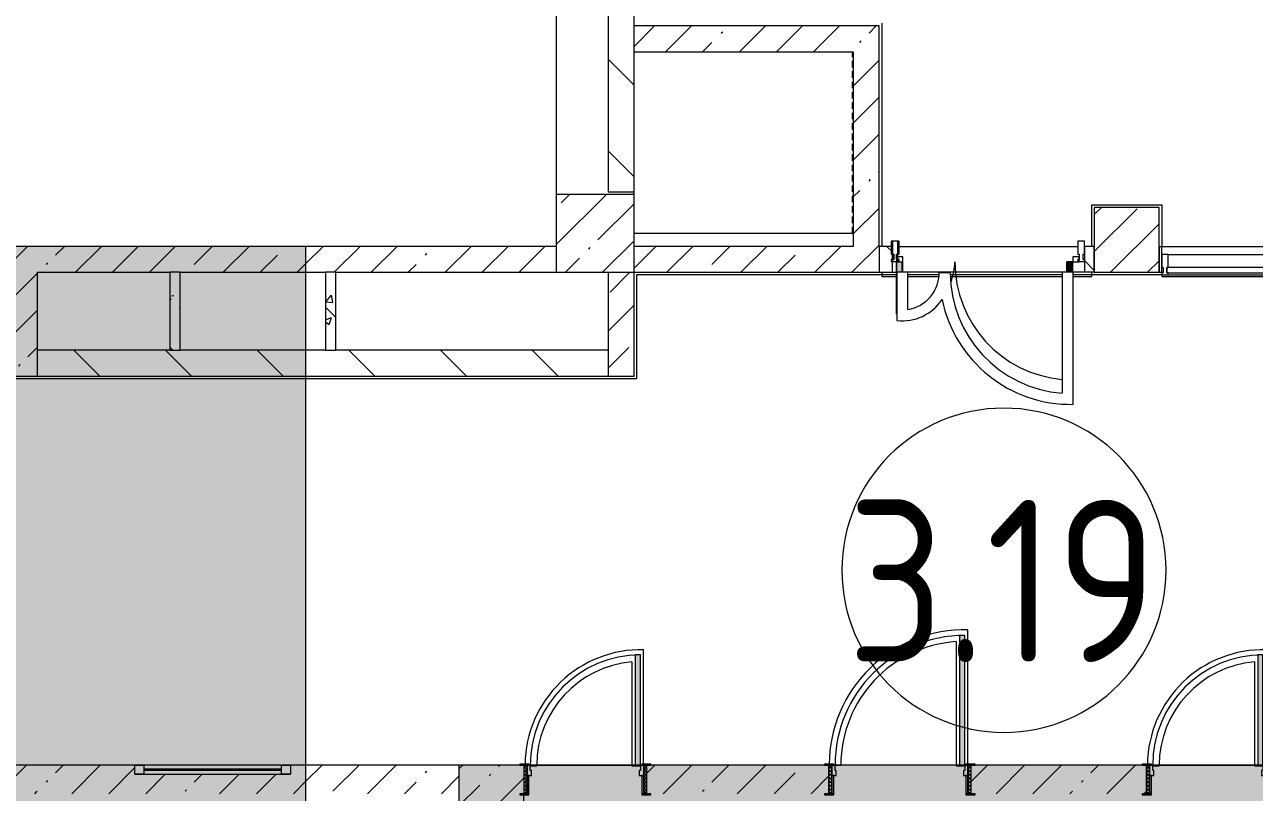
# Model space of a CAD drawing. Header units: millimetres. Extents: x 63482 to 319368, y -8553 to 29000.
# Drawn here: x 196849 to 206333, y 7690 to 13610 of the extents above; entities that cross this region are included whole.
import ezdxf

# ---------------------------------------------------------------- set-up
doc = ezdxf.new("R2010")
doc.units = ezdxf.units.MM
doc.linetypes.add('200_ШТРИХ__ш1_п0_6_', pattern=[80, 50, -30])
for name, color, linetype, lineweight in [('A-AREA-IDEN', 7, 'Continuous', 9), ('A-DETL', 7, 'Continuous', 5), ('A-DETL-MBND', 7, '200_ШТРИХ__ш1_п0_6_', 9), ('A-GLAZ-CURT', 7, 'Continuous', 5), ('A-GLAZ-CWMG-2', 7, 'Continuous', 5), ('A-WALL', 7, 'Continuous', 9), ('I-WALL-2', 7, 'Continuous', 5), ('S-COLS', 7, 'Continuous', 5)]:
    doc.layers.add(name, color=color, linetype=linetype, lineweight=lineweight)
doc.layers.add('A-DETL-GENF-3', color=7, linetype='Continuous', lineweight=9, true_color=0x4994b4, transparency=0.4)
for name, color, linetype, lineweight, true_color in [('A-DETL-GENF-4', 7, 'Continuous', 5, 0xaaaaaa), ('A-DETL-GENF-6', 7, 'Continuous', 5, 0xe2e2e2), ('A-DOOR-3', 7, 'Continuous', 5, 0xaaaaaa), ('A-DOOR-4', 7, 'Continuous', 5, 0xe2e2e2), ('A-DOOR-5', 7, 'Continuous', 5, 0x6f9cb0), ('A-DOOR-FRAM-2', 7, 'Continuous', 5, 0xe2e2e2), ('A-DOOR-FRAM-3', 7, 'Continuous', 5, 0xaaaaaa), ('A-DOOR-FRAM-4', 7, 'Continuous', 5, 0x6f9cb0), ('A-FLOR-2', 7, 'Continuous', 5, 0xaaaaaa), ('A-FLOR-3', 7, 'Continuous', 5, 0x6f9cb0), ('A-GLAZ-3', 7, 'Continuous', 5, 0x2b586c), ('A-WALL-6', 7, 'Continuous', 9, 0x2b586c), ('I-WALL-3', 7, 'Continuous', 5, 0x2b586c), ('I-WALL-4', 7, 'Continuous', 5, 0x787878), ('S-COLS-1', 7, 'Continuous', 5, 0x2b586c)]:
    doc.layers.add(name, color=color, linetype=linetype, lineweight=lineweight, true_color=true_color)
doc.styles.add('GOST Common_3', font='GOST_Common.ttf', dxfattribs={"width": 0.9, "height": 1250})
pattern_1 = [(135, (134788.6, 0), (-353.5534, -353.5534), [])]
pattern_2 = [(45, (134788.6, 0), (-285.1231, 285.1231), []), (45, (135073.7, 0), (-285.1231, 285.1231), [504.031, -100.806, 16.764, -84.042])]
pattern_3 = [(135, (134788.6, 0), (-377.1708, -377.1708), [533.4, -88.9, 17.78, -88.9]), (135, (134788.6, 376.94), (-377.1708, -377.1708), []), (50, (134788.6, 0), (637.6445, -55.7866), [66.675, -733.425]), (355, (134788.6, 0), (-123.3494, 668.699), [53.34, -586.74]), (100.451, (134841.7, -4.65), (514.299, 612.908), [56.665, -623.315]), (46.184, (134788.6, 177.8), (948.776, -147.15), [100.012, -1100.137]), (96.636, (134867.7, 165.5), (830.909, 865.997), [84.998, -934.973]), (351.184, (134788.6, 177.8), (830.918, 865.988), [80.01, -880.11]), (21, (134877.5, 133.35), (530.6506, -357.9283), [66.675, -733.425]), (326, (134877.5, 133.35), (216.308, 644.6585), [53.34, -586.74]), (71.451, (134921.7, 103.5), (746.9596, 286.7243), [56.665, -623.315]), (37.5, (134788.6, 0), (10.8105, 295.9426), [16.764, -562.864, 16.764, -578.866, -588.962]), (37.5, (134788.6, 0), (10.8105, 295.9426), [-1175.258, 16.764, -572.198]), (7.5, (134788.6, 0), (233.8692, 350.6318), [16.764, -322.834, 16.764, -549.529, -224.472]), (7.5, (134788.6, 0), (233.8692, 350.6318), [-905.891, 16.764, -207.708]), (327.5, (134590.34, 0), (474.5678, -20.0513), [16.764, -205.486, 16.764, -676.656, -920.115]), (327.5, (134590.34, 0), (474.5678, -20.0513), [-915.67, 16.764, -903.351]), (317.5, (134501.44, 0), (518.4522, 88.9934), [16.764, -272.161, 16.764, -443.738, -653.415]), (317.5, (134501.44, 0), (518.4522, 88.9934), [-749.427, 16.764, -636.651])]

# ---------------------------------------------------------------- blocks, each defined once
blk = doc.blocks.new('BSC_Колонна _Прямоугольная - 500х500-V52-Общий план 3 этажа с размещением фрагментов 3_1-3_8')
at = {"layer": 'S-COLS'}
h = blk.add_hatch(dxfattribs=at)
h.set_pattern_fill('FP_42', color=256, style=0, pattern_type=2)
h.set_pattern_definition([(45, (-65660, -7650), (-285.1231, 285.1231), []), (45, (-65374.88, -7650), (-285.1231, 285.1231), [504.031, -100.806, 16.764, -84.042])])
h.paths.add_polyline_path([(-112.6, -250), (250, -250), (250, 22), (220, 22), (220, 30), (250, 30), (250, 250), (-250, 250), (-250, -250)])
at = {"layer": 'S-COLS-1'}
for p, q in [((220, 250), (-250, 250)), ((-250, 250), (-250, -250)), ((250, -250), (250, 22)), ((-250, -250), (250, -250))]:
    blk.add_line(p, q, dxfattribs=at)
blk = doc.blocks.new('BSC_Колонна _Прямоугольная - 600х600-23205240-Общий план 3 этажа с размещением фрагментов 3_1-3_8')
at = {"layer": 'S-COLS'}
h = blk.add_hatch(dxfattribs=at)
h.set_pattern_fill('FP_43', color=256, style=0, pattern_type=2)
h.set_pattern_definition([(45, (-66460, -12000), (-285.1231, 285.1231), []), (45, (-66174.88, -12000), (-285.1231, 285.1231), [504.031, -100.806, 16.764, -84.042])])
h.paths.add_polyline_path([(-300, -300), (300, -300), (300, 300), (-300, 300)])
for p, q in [((300, 300), (-300, 300)), ((-300, 300), (-300, -300)), ((300, -300), (300, 300)), ((-300, -300), (300, -300))]:
    blk.add_line(p, q, dxfattribs=at)
blk = doc.blocks.new('110_Дверь_СКБ_1Ст_Внутренняя1 - Д-7_л__950x2100h_Туалет-21784696-Общий план 3 этажа с размещением фрагментов 3_1-3_8')
at = {"layer": 'A-DOOR-3'}
h = blk.add_hatch(dxfattribs=at)
h.set_pattern_fill('FP_5', color=256, style=0, pattern_type=2)
h.set_pattern_definition([(135, (1826.41, 174.685), (-14.14214, -14.14214), []), (225, (1826.41, 174.685), (14.14214, -14.14214), [])])
h.paths.add_polyline_path([(487.5, -110), (487.5, 110), (462.5, 110), (462.5, -110)])
at = {"layer": 'A-DOOR-4'}
h = blk.add_hatch(color=256, dxfattribs=at)
h.paths.add_polyline_path([(462.5, 30), (462.5, 110), (437.5, 110), (437.5, 70), (427.5, 70), (427.5, 30)])
h.paths.add_polyline_path([(-402.5, 30), (-402.5, 70), (-412.5, 70), (-412.5, 110), (-437.5, 110), (-437.5, 30)])
at = {"layer": 'A-DOOR-FRAM-2'}
for points in [[(397.5, 110), (437.5, 110), (437.5, 960), (397.5, 960), (397.5, 223.1)], [(-422.5, 110), (-422.5, 118), (-492.5, 118), (-492.5, 110)], [(517.5, 110), (517.5, 118), (447.5, 118), (447.5, 110)], [(-422.5, -110), (-422.5, 30), (-437.5, 30), (-437.5, -110)], [(462.5, -110), (462.5, 30), (447.5, 30), (447.5, -110)], [(-422.5, -118), (-422.5, -110), (-492.5, -110), (-492.5, -118)], [(517.5, -118), (517.5, -110), (447.5, -110), (447.5, -118)]]:
    blk.add_hatch(color=256, dxfattribs=at).paths.add_polyline_path(points)
at = {"layer": 'A-DOOR-FRAM-3'}
h = blk.add_hatch(dxfattribs=at)
h.set_pattern_fill('FP_6', color=256, style=0, pattern_type=2)
h.set_pattern_definition([(45, (-296.384, 174.685), (-14.1421, 14.1421), []), (135, (-296.384, 174.685), (-14.1421, -14.1421), [])])
h.paths.add_polyline_path([(-437.5, -110), (-437.5, 110), (-462.5, 110), (-462.5, -110)])
at = {"layer": 'A-DOOR-3'}
for p, q in [((437.5, 960), (397.5, 960)), ((397.5, 960), (397.5, 110)), ((437.5, 110), (437.5, 960))]:
    blk.add_line(p, q, dxfattribs=at)
blk.add_arc((437.5, 110), 850, 90, 180, dxfattribs=at)
at = {"layer": 'A-DOOR-5'}
blk.add_line((397.5, 110), (437.5, 110), dxfattribs=at)
at = {"layer": 'A-DOOR-FRAM-3'}
for p, q in [((-422.5, 118), (-492.5, 118)), ((-492.5, 118), (-492.5, 110)), ((-422.5, 110), (-422.5, 118)), ((517.5, 118), (447.5, 118)), ((447.5, 118), (447.5, 110)), ((517.5, 110), (517.5, 118))]:
    blk.add_line(p, q, dxfattribs=at)
at = {"layer": 'A-DOOR-FRAM-4'}
for p, q in [((-492.5, 110), (-422.5, 110)), ((-437.5, 110), (-462.5, 110)), ((-462.5, 110), (-462.5, -110)), ((-412.5, 110), (-437.5, 110)), ((-437.5, 110), (-437.5, 30)), ((-437.5, -110), (-437.5, 110)), ((-422.5, 110), (-437.5, 110)), ((-437.5, 110), (-437.5, 109)), ((-437.5, 109), (-422.5, 109)), ((-422.5, 109), (-422.5, 110)), ((-412.5, 70), (-412.5, 110)), ((437.5, 110), (437.5, 70)), ((462.5, 110), (437.5, 110)), ((462.5, 110), (447.5, 110)), ((447.5, 110), (447.5, 109)), ((447.5, 110), (517.5, 110)), ((447.5, 109), (462.5, 109)), ((462.5, 30), (462.5, 110)), ((487.5, 110), (462.5, 110)), ((462.5, 110), (462.5, -110)), ((462.5, 109), (462.5, 110)), ((487.5, -110), (487.5, 110)), ((-437.5, 30), (-402.5, 30)), ((-422.5, 30), (-437.5, 30)), ((-437.5, 30), (-437.5, -110)), ((-422.5, -110), (-422.5, 30)), ((-402.5, 70), (-412.5, 70)), ((-402.5, 30), (-402.5, 70)), ((437.5, 70), (427.5, 70)), ((427.5, 70), (427.5, 30)), ((427.5, 30), (462.5, 30)), ((462.5, 30), (447.5, 30)), ((447.5, 30), (447.5, -110)), ((462.5, -110), (462.5, 30)), ((-422.5, -110), (-492.5, -110)), ((-492.5, -110), (-492.5, -118)), ((-492.5, -118), (-422.5, -118)), ((-462.5, -110), (-437.5, -110)), ((-437.5, -110), (-422.5, -110)), ((-422.5, -118), (-422.5, -110)), ((447.5, -110), (462.5, -110)), ((517.5, -110), (447.5, -110)), ((447.5, -110), (447.5, -118)), ((447.5, -118), (517.5, -118)), ((462.5, -110), (487.5, -110)), ((517.5, -118), (517.5, -110))]:
    blk.add_line(p, q, dxfattribs=at)
blk = doc.blocks.new('110_Дверь_СКБ_1Ст_Внутренняя1 - Д-4 1100x2100h_су мгн-V79-Общий план 3 этажа с размещением фрагментов 3_1-3_8')
at = {"layer": 'A-DOOR-3'}
h = blk.add_hatch(dxfattribs=at)
h.set_pattern_fill('FP_7', color=256, style=0, pattern_type=2)
h.set_pattern_definition([(135, (1751.41, 174.685), (-14.14214, -14.14214), []), (225, (1751.41, 174.685), (14.14214, -14.14214), [])])
h.paths.add_polyline_path([(562.5, -110), (562.5, 110), (537.5, 110), (537.5, -110)])
at = {"layer": 'A-DOOR-4'}
h = blk.add_hatch(color=256, dxfattribs=at)
h.paths.add_polyline_path([(537.5, 30), (537.5, 110), (512.5, 110), (512.5, 70), (502.5, 70), (502.5, 30)])
h.paths.add_polyline_path([(-477.5, 30), (-477.5, 70), (-487.5, 70), (-487.5, 110), (-512.5, 110), (-512.5, 30)])
at = {"layer": 'A-DOOR-FRAM-2'}
for points in [[(472.5, 110), (512.5, 110), (512.5, 1110), (472.5, 1110), (472.5, 223.1)], [(-497.5, 110), (-497.5, 118), (-567.5, 118), (-567.5, 110)], [(592.5, 110), (592.5, 118), (522.5, 118), (522.5, 110)], [(-497.5, -110), (-497.5, 30), (-512.5, 30), (-512.5, -110)], [(537.5, -110), (537.5, 30), (522.5, 30), (522.5, -110)], [(-497.5, -118), (-497.5, -110), (-567.5, -110), (-567.5, -118)], [(592.5, -118), (592.5, -110), (522.5, -110), (522.5, -118)]]:
    blk.add_hatch(color=256, dxfattribs=at).paths.add_polyline_path(points)
at = {"layer": 'A-DOOR-FRAM-3'}
h = blk.add_hatch(dxfattribs=at)
h.set_pattern_fill('FP_8', color=256, style=0, pattern_type=2)
h.set_pattern_definition([(45, (-371.384, 174.685), (-14.1421, 14.1421), []), (135, (-371.384, 174.685), (-14.1421, -14.1421), [])])
h.paths.add_polyline_path([(-512.5, -110), (-512.5, 110), (-537.5, 110), (-537.5, -110)])
at = {"layer": 'A-DOOR-3'}
for p, q in [((512.5, 1110), (472.5, 1110)), ((472.5, 1110), (472.5, 110)), ((512.5, 110), (512.5, 1110))]:
    blk.add_line(p, q, dxfattribs=at)
blk.add_arc((512.5, 110), 1000, 90, 180, dxfattribs=at)
at = {"layer": 'A-DOOR-5'}
blk.add_line((472.5, 110), (512.5, 110), dxfattribs=at)
at = {"layer": 'A-DOOR-FRAM-3'}
for p, q in [((-497.5, 118), (-567.5, 118)), ((-567.5, 118), (-567.5, 110)), ((-497.5, 110), (-497.5, 118)), ((592.5, 118), (522.5, 118)), ((522.5, 118), (522.5, 110)), ((592.5, 110), (592.5, 118))]:
    blk.add_line(p, q, dxfattribs=at)
at = {"layer": 'A-DOOR-FRAM-4'}
for p, q in [((-567.5, 110), (-497.5, 110)), ((-512.5, 110), (-537.5, 110)), ((-537.5, 110), (-537.5, -110)), ((-487.5, 110), (-512.5, 110)), ((-512.5, 110), (-512.5, 30)), ((-512.5, -110), (-512.5, 110)), ((-497.5, 110), (-512.5, 110)), ((-512.5, 110), (-512.5, 109)), ((-512.5, 109), (-497.5, 109)), ((-497.5, 109), (-497.5, 110)), ((-487.5, 70), (-487.5, 110)), ((512.5, 110), (512.5, 70)), ((537.5, 110), (512.5, 110)), ((537.5, 110), (522.5, 110)), ((522.5, 110), (522.5, 109)), ((522.5, 110), (592.5, 110)), ((522.5, 109), (537.5, 109)), ((537.5, 30), (537.5, 110)), ((562.5, 110), (537.5, 110)), ((537.5, 110), (537.5, -110)), ((537.5, 109), (537.5, 110)), ((562.5, -110), (562.5, 110)), ((-512.5, 30), (-477.5, 30)), ((-497.5, 30), (-512.5, 30)), ((-512.5, 30), (-512.5, -110)), ((-497.5, -110), (-497.5, 30)), ((-477.5, 70), (-487.5, 70)), ((-477.5, 30), (-477.5, 70)), ((512.5, 70), (502.5, 70)), ((502.5, 70), (502.5, 30)), ((502.5, 30), (537.5, 30)), ((537.5, 30), (522.5, 30)), ((522.5, 30), (522.5, -110)), ((537.5, -110), (537.5, 30)), ((-497.5, -110), (-567.5, -110)), ((-567.5, -110), (-567.5, -118)), ((-567.5, -118), (-497.5, -118)), ((-537.5, -110), (-512.5, -110)), ((-512.5, -110), (-497.5, -110)), ((-497.5, -118), (-497.5, -110)), ((522.5, -110), (537.5, -110)), ((592.5, -110), (522.5, -110)), ((522.5, -110), (522.5, -118)), ((522.5, -118), (592.5, -118)), ((537.5, -110), (562.5, -110)), ((592.5, -118), (592.5, -110))]:
    blk.add_line(p, q, dxfattribs=at)
blk = doc.blocks.new('120_Окно_СКБ_1Ст - 120_Окно_СКБ_1Ст 400х1200 EI30-24228621-Общий план 3 этажа с размещением фрагментов 3_1-3_8')
at = {"layer": 'A-GLAZ-3'}
for p, q in [((-600, 40), (-600, 110)), ((-600, 110), (-530, 110)), ((600, 110), (-600, 110)), ((-530, 110), (-530, 40)), ((530, 40), (530, 110)), ((530, 110), (600, 110)), ((600, 110), (600, 40)), ((-530, 40), (-600, 40)), ((-600, 40), (600, 40)), ((530, 80), (-530, 80)), ((530, 70), (-530, 70)), ((600, 40), (530, 40))]:
    blk.add_line(p, q, dxfattribs=at)
blk = doc.blocks.new('Прямоугольный импост - Импост структурный с накладкой - 160мм Темный-33326475-Общий план 3 этажа с размещением фрагментов 3_1-3_8')
at = {"layer": 'A-GLAZ-CWMG-2'}
for p, q in [((-50, 40), (-50, 140)), ((-50, 140), (0, 140)), ((0, 140), (0, 40)), ((-40, 40), (-50, 40)), ((-50, -17), (-50, 0)), ((-50, 0), (-40, 0)), ((-40, 0), (-40, 40)), ((-10, 40), (-10, 0)), ((0, 40), (-10, 40)), ((-10, 0), (0, 0)), ((0, 0), (0, -17)), ((0, -17), (-50, -17))]:
    blk.add_line(p, q, dxfattribs=at)
blk = doc.blocks.new('Дверь_Витражная_остекление_ - ВВ-6 остекление-32274838-Общий план 3 этажа с размещением фрагментов 3_1-3_8')
at = {"layer": 'A-DETL-GENF-6'}
for points in [[(705, 420), (701, 420), (701, 100), (660, 100), (660, 20), (705, 20), (705, 386.2)], [(-655, 100), (-655, 20), (-610, 20), (-610, 100)]]:
    blk.add_hatch(color=256, dxfattribs=at).paths.add_polyline_path(points)
at = {"layer": 'A-DETL-GENF-4'}
for p, q in [((705, 420), (705, 20)), ((705, 20), (705, 420)), ((-655, 100), (-655, 20)), ((-655, 100), (-655, 20)), ((-610, 100), (-610, 20)), ((-610, 20), (-610, 100)), ((660, 100), (660, 20)), ((660, 100), (660, 20)), ((-610, 20), (-655, 20)), ((-655, 20), (-610, 20))]:
    blk.add_line(p, q, dxfattribs=at)
at = {"layer": 'A-DOOR-3'}
for p, q in [((-655, 100), (-655, 20)), ((655, 100), (655, 20)), ((-655, 20), (-705, 20)), ((-705, 20), (-705, -20)), ((-655, -20), (-655, 20)), ((705, 20), (655, 20)), ((655, 20), (655, -20)), ((705, -20), (705, 20)), ((-705, -20), (-655, -20)), ((655, -20), (705, -20))]:
    blk.add_line(p, q, dxfattribs=at)
for centre, radius, start, end in [((-655, 20), 910, 360, 84.77305), ((655, 20), 400, 157.5, 180)]:
    blk.add_arc(centre, radius, start, end, dxfattribs=at)
blk = doc.blocks.new('Прямоугольный импост - Импост структурный с накладкой - 160мм Темный-33326241-Общий план 3 этажа с размещением фрагментов 3_1-3_8')
at = {"layer": 'A-GLAZ-CWMG-2'}
for p, q in [((-25, 40), (-25, 140)), ((-25, 140), (25, 140)), ((25, 140), (25, 40)), ((-15, 40), (-25, 40)), ((-25, -17), (-25, 0)), ((-25, 0), (-15, 0)), ((-15, 0), (-15, 40)), ((15, 40), (15, 0)), ((25, 40), (15, 40)), ((15, 0), (25, 0)), ((25, 0), (25, -17)), ((25, -17), (-25, -17))]:
    blk.add_line(p, q, dxfattribs=at)
blk = doc.blocks.new('Прямоугольный импост - Импост структурный с накладкой - 160мм Темный-33326242-Общий план 3 этажа с размещением фрагментов 3_1-3_8')
at = {"layer": 'A-GLAZ-CWMG-2'}
for p, q in [((0, 140), (-50, 140)), ((-50, 140), (-50, 40)), ((0, 40), (0, 140)), ((-50, 40), (-40, 40)), ((-40, 0), (-50, 0)), ((-50, 0), (-50, -17)), ((-40, 40), (-40, 0)), ((-10, 0), (-10, 40)), ((-10, 40), (0, 40)), ((0, 0), (-10, 0)), ((0, -17), (0, 0)), ((-50, -17), (0, -17))]:
    blk.add_line(p, q, dxfattribs=at)
blk = doc.blocks.new('Прямоугольный импост - Импост структурный с накладкой - 160мм Темный-33326237-Общий план 3 этажа с размещением фрагментов 3_1-3_8')
at = {"layer": 'A-GLAZ-CWMG-2'}
for p, q in [((-50, 40), (-50, 140)), ((-50, 140), (0, 140)), ((0, 140), (0, 40)), ((-40, 40), (-50, 40)), ((-50, -17), (-50, 0)), ((-50, 0), (-40, 0)), ((-40, 0), (-40, 40)), ((-10, 40), (-10, 0)), ((0, 40), (-10, 40)), ((-10, 0), (0, 0)), ((0, 0), (0, -17)), ((0, -17), (-50, -17))]:
    blk.add_line(p, q, dxfattribs=at)
blk = doc.blocks.new('Системная панель - Стекло - 40мм-V315-Общий план 3 этажа с размещением фрагментов 3_1-3_8')
at = {"layer": 'A-GLAZ-CURT'}
for p, q in [((567, 0), (-567, 0)), ((-567, 0), (-567, -40)), ((567, -40), (567, 0)), ((-567, -40), (567, -40))]:
    blk.add_line(p, q, dxfattribs=at)
blk = doc.blocks.new('Прямоугольный импост - Импост структурный с накладкой - 160мм Темный-32468813-Общий план 3 этажа с размещением фрагментов 3_1-3_8')
at = {"layer": 'A-GLAZ-CWMG-2'}
for p, q in [((70880, 11837), (71994, 11837)), ((70880, 11680), (71994, 11680))]:
    blk.add_line(p, q, dxfattribs=at)
blk = doc.blocks.new('Марка_Помещения - Номер-25198446-Общий план 3 этажа с размещением фрагментов 3_1-3_8')
at = {"layer": 'A-AREA-IDEN'}
for start, end in [(360, 180), (180, 360)]:
    blk.add_arc((0, 0), 2.5, start, end, dxfattribs=at)

msp = doc.modelspace()

# ---------------------------------------------------------------- hatches: boundary and pattern name
at = {"layer": 'A-DETL-GENF-3'}
h = msp.add_hatch(color=256, dxfattribs=at)
h.paths.add_polyline_path([(205835.8, -250), (206868.6, -250), (206868.6, 7900), (200198.6, 7900), (200198.6, -250), (205335.8, -250)])
h.paths.add_polyline_path([(250334.1, 5180), (254118.6, 5180), (254118.6, 10600), (246718.6, 10600), (246718.6, 5180)])
h.paths.add_polyline_path([(235334.7, 5180), (236398.6, 5180), (236398.6, 10600), (228998.6, 10600), (228998.6, 5180), (234334.7, 5180)])
h.paths.add_polyline_path([(146338, 6170), (161550.4, 6170), (161550.4, 9503.2), (144448.6, 9503.2), (144448.6, 6170)])
h.paths.add_polyline_path([(186336.5, 6250), (199018.6, 6250), (199018.6, 11900), (170005.7, 11900), (170005.7, 6250), (184336.6, 6250)])
h.paths.add_polyline_path([(154337.7, 11990), (154770.6, 11990), (154770.6, 15200), (148498.8, 15200), (148498.8, 11990), (152337.8, 11990)])
h.paths.add_polyline_path([(244334.3, 13400), (245838.6, 13400), (245838.6, 15610), (244308.6, 15610), (244308.6, 13400)])
h.paths.add_polyline_path([(235588.6, 13400), (235588.6, 17530), (233067.6, 17530), (233067.6, 13400), (235334.7, 13400)])
at = {"layer": 'I-WALL-2'}
h = msp.add_hatch(dxfattribs=at)
h.set_pattern_fill('FP_51', color=256, style=0, pattern_type=2)
h.set_pattern_definition(pattern_1)
h.paths.add_polyline_path([(201348.6, 12320), (201548.6, 12320), (201548.6, 16700), (201348.6, 16700), (201348.6, 12746.2)])
h.paths.add_polyline_path([(201548.6, 17300), (201548.6, 26500), (201348.6, 26500), (201348.6, 17300)])
h = msp.add_hatch(dxfattribs=at)
h.set_pattern_fill('FP_48', color=256, style=0, pattern_type=2)
h.set_pattern_definition(pattern_2)
h.paths.add_polyline_path([(203238.6, 13400), (203238.6, 13600), (201548.6, 13600), (201548.6, 13400), (202335.9, 13400)])
h = msp.add_hatch(dxfattribs=at)
h.set_pattern_fill('FP_48', color=256, style=0, pattern_type=2)
h.set_pattern_definition(pattern_2)
h.paths.add_polyline_path([(203238.6, 11700), (203438.6, 11700), (203438.6, 13600), (203238.6, 13600), (203238.6, 11900)])
h = msp.add_hatch(dxfattribs=at)
h.set_pattern_fill('FP_48', color=256, style=0, pattern_type=2)
h.set_pattern_definition(pattern_2)
h.paths.add_polyline_path([(199018.6, 11700), (199018.6, 11900), (195548.6, 11900), (195548.6, 11700), (198336.1, 11700)])
h.paths.add_polyline_path([(194128.6, 11700), (194948.6, 11700), (194948.6, 11900), (189548.6, 11900), (189548.6, 11700), (193928.6, 11700)])
h = msp.add_hatch(dxfattribs=at)
h.set_pattern_fill('FP_48', color=256, style=0, pattern_type=2)
h.set_pattern_definition(pattern_2)
h.paths.add_polyline_path([(199018.6, 11700), (200948.6, 11700), (200948.6, 11900), (199018.6, 11900), (199018.6, 11766.9)])
h = msp.add_hatch(dxfattribs=at)
h.set_pattern_fill('FP_48', color=256, style=0, pattern_type=2)
h.set_pattern_definition(pattern_2)
h.paths.add_polyline_path([(203238.6, 11700), (203238.6, 11900), (201548.6, 11900), (201548.6, 11700), (202335.9, 11700)])
h = msp.add_hatch(dxfattribs=at)
h.set_pattern_fill('FP_51', color=256, style=0, pattern_type=2)
h.set_pattern_definition(pattern_1)
h.paths.add_polyline_path([(208308.6, 11700), (208328.6, 11700), (208328.6, 11900), (208308.6, 11900)])
h.paths.add_polyline_path([(203438.6, 11700), (203542.6, 11700), (203542.6, 11900), (203438.6, 11900)])
h.paths.add_polyline_path([(205022.6, 11700), (205098.6, 11700), (205098.6, 11900), (205022.6, 11900)])
h.paths.add_polyline_path([(205618.6, 11700), (205618.6, 11900), (205598.6, 11900), (205598.6, 11700)])
h = msp.add_hatch(dxfattribs=at)
h.set_pattern_fill('FP_48', color=256, style=0, pattern_type=2)
h.set_pattern_definition(pattern_2)
h.paths.add_polyline_path([(196748.6, 10900), (196948.6, 10900), (196948.6, 11700), (196748.6, 11700), (196748.6, 11100)])
h = msp.add_hatch(dxfattribs=at)
h.set_pattern_fill('FP_48', color=256, style=0, pattern_type=2)
h.set_pattern_definition(pattern_2)
h.paths.add_polyline_path([(201548.6, 10900), (201548.6, 11700), (201348.6, 11700), (201348.6, 10900)])
h = msp.add_hatch(dxfattribs=at)
h.set_pattern_fill('FP_51', color=256, style=0, pattern_type=2)
h.set_pattern_definition(pattern_1)
h.paths.add_polyline_path([(197548.6, 10900), (197548.6, 11100), (196948.6, 11100), (196948.6, 10900)])
h = msp.add_hatch(dxfattribs=at)
h.set_pattern_fill('FP_51', color=256, style=0, pattern_type=2)
h.set_pattern_definition(pattern_1)
h.paths.add_polyline_path([(198336.1, 10900), (199018.6, 10900), (199018.6, 11100), (197548.6, 11100), (197548.6, 10900)])
h = msp.add_hatch(dxfattribs=at)
h.set_pattern_fill('FP_51', color=256, style=0, pattern_type=2)
h.set_pattern_definition(pattern_1)
h.paths.add_polyline_path([(201348.6, 10900), (201348.6, 11100), (199018.6, 11100), (199018.6, 10900), (200336, 10900)])
h = msp.add_hatch(dxfattribs=at)
h.set_pattern_fill('FP_48', color=256, style=0, pattern_type=2)
h.set_pattern_definition(pattern_2)
h.paths.add_polyline_path([(198336.1, 7680), (199018.6, 7680), (199018.6, 7900), (198898.6, 7900), (198898.6, 7830), (197698.6, 7830), (197698.6, 7900), (196198.6, 7900), (196198.6, 7680), (197698.6, 7680)])
h = msp.add_hatch(dxfattribs=at)
h.set_pattern_fill('FP_48', color=256, style=0, pattern_type=2)
h.set_pattern_definition(pattern_2)
h.paths.add_polyline_path([(199098.6, 7680), (200198.6, 7680), (200198.6, 7900), (199018.6, 7900), (199018.6, 7680)])
h = msp.add_hatch(dxfattribs=at)
h.set_pattern_fill('FP_48', color=256, style=0, pattern_type=2)
h.set_pattern_definition(pattern_2)
h.paths.add_polyline_path([(205468.6, 7680), (205498.6, 7680), (205498.6, 7900), (204148.6, 7900), (204148.6, 7680), (205335.8, 7680)])
h.paths.add_polyline_path([(206448.6, 7680), (206648.6, 7680), (206648.6, 7900), (206448.6, 7900)])
h.paths.add_polyline_path([(201868.6, 7680), (203048.6, 7680), (203048.6, 7900), (201648.6, 7900), (201648.6, 7680), (201678.6, 7680)])
at = {"layer": 'I-WALL-4'}
h = msp.add_hatch(dxfattribs=at)
h.set_pattern_fill('FP_58', color=256, style=0, pattern_type=2)
h.set_pattern_definition(pattern_3)
h.paths.add_polyline_path([(198048.6, 11100), (198048.6, 11700), (197968.6, 11695.5), (197968.6, 11100)])
h = msp.add_hatch(dxfattribs=at)
h.set_pattern_fill('FP_58', color=256, style=0, pattern_type=2)
h.set_pattern_definition(pattern_3)
h.paths.add_polyline_path([(199248.6, 11100), (199248.6, 11700), (199168.6, 11700), (199168.6, 11100)])
at = {"layer": 'S-COLS'}
h = msp.add_hatch(dxfattribs=at)
h.set_pattern_fill('FP_48', color=256, style=0, pattern_type=2)
h.set_pattern_definition(pattern_2)
h.paths.add_polyline_path([(205335.8, 11700), (205598.6, 11700), (205598.6, 12200), (205098.6, 12200), (205098.6, 11700)])

# ---------------------------------------------------------------- linework, layer by layer
at = {"layer": 'A-DETL'}
for p, q in [((199018.6, 11900), (170005.7, 11900)), ((199018.6, 6250), (199018.6, 11900)), ((206868.6, 7900), (200198.6, 7900)), ((200198.6, 7900), (200198.6, -250))]:
    msp.add_line(p, q, dxfattribs=at)
at = {"layer": 'A-DETL-MBND'}
msp.add_line((203233.6, 12000), (203233.6, 13400), dxfattribs=at)
at = {"layer": 'A-FLOR-2'}
for p, q in [((200948.6, 16700), (200948.6, 12300)), ((203458.6, 13620), (203458.6, 11900)), ((201548.6, 12300), (201548.6, 12320)), ((205078.6, 11900), (205078.6, 12220)), ((205078.6, 12220), (205618.6, 12220)), ((205618.6, 12220), (205618.6, 11900)), ((203238.6, 12000), (201548.6, 12000)), ((203576.6, 11680), (201568.6, 11680)), ((201568.6, 11680), (201568.6, 10880)), ((203458.6, 11700), (203458.6, 11669)), ((203458.6, 11669), (203576.6, 11669)), ((203661.3, 11700), (203576.6, 11700)), ((203576.6, 11700), (203576.6, 11327.5)), ((203661.3, 11413.8), (203661.3, 11700)), ((203900.8, 11680), (203661.3, 11680)), ((203661.3, 11669), (203899.7, 11669)), ((203987.3, 11697.2), (203902.6, 11697.2)), ((204850.9, 11680), (203988.2, 11680)), ((203988.9, 11669), (204850.9, 11669)), ((204935.6, 11700), (204850.9, 11700)), ((204850.9, 11700), (204850.9, 10768.9)), ((204935.6, 10681.9), (204935.6, 11700)), ((205618.6, 11680), (204935.6, 11680)), ((204935.6, 11669), (205078.6, 11669)), ((205078.6, 11669), (205078.6, 11700)), ((205618.6, 11680), (205618.6, 11669)), ((205618.6, 11669), (206856.6, 11669)), ((201568.6, 10880), (196727.6, 10880)), ((204122.8, 7908), (204122.8, 8944.7)), ((204032.8, 8852.7), (204032.8, 7900)), ((201622.8, 7908), (201622.8, 8789.8)), ((201532.8, 8697), (201532.8, 7900)), ((206332.8, 8697), (206332.8, 7900))]:
    msp.add_line(p, q, dxfattribs=at)
for centre, radius, start, end in [((203615.5, 11697.2), 287, 279.17366, 0), ((204918, 11697.2), 930.7, 180, 265.86869), ((203615.5, 11697.2), 371.7, 263.98747, 326.07537), ((204918, 11697.2), 1015.4, 191.7891, 270.99569), ((204098.6, 7900), 1045, 88.67391, 179.56055), ((204098.6, 7900), 955, 93.9518, 180), ((201602.8, 7895.1), 895, 88.71954, 179.17007), ((206402.8, 7895.1), 895, 88.71954, 179.17007), ((201602.8, 7895.1), 805, 94.98854, 179.64777), ((206402.8, 7895.1), 805, 94.98854, 179.64777)]:
    msp.add_arc(centre, radius, start, end, dxfattribs=at)
at = {"layer": 'A-FLOR-3'}
for p, q in [((200748.6, 7895.1), (200797.8, 7895.1)), ((200798.1, 7900), (201532.8, 7900)), ((201532.8, 7895.1), (201598.6, 7895.1)), ((203098.6, 7900), (203143.6, 7900)), ((204032.8, 7900), (203143.6, 7900)), ((204032.8, 7895.1), (204098.6, 7895.1)), ((205548.6, 7895.1), (205597.8, 7895.1)), ((205598.1, 7900), (206332.8, 7900)), ((206332.8, 7895.1), (206398.6, 7895.1))]:
    msp.add_line(p, q, dxfattribs=at)
at = {"layer": 'A-WALL'}
for p, q in [((203438.6, 11900), (203438.6, 11700)), ((199248.6, 11700), (199168.6, 11700)), ((199168.6, 11100), (199248.6, 11100)), ((201348.6, 11100), (201348.6, 10900))]:
    msp.add_line(p, q, dxfattribs=at)
at = {"layer": 'A-WALL-6'}
for p, q in [((198048.6, 11700), (197968.6, 11700)), ((196948.6, 10900), (196948.6, 11100)), ((197968.6, 11100), (198048.6, 11100))]:
    msp.add_line(p, q, dxfattribs=at)
at = {"layer": 'I-WALL-2'}
for p, q in [((201348.6, 16700), (201348.6, 12320)), ((201548.6, 12320), (201548.6, 16700)), ((203438.6, 13600), (201548.6, 13600)), ((203438.6, 11900), (203438.6, 13600)), ((201548.6, 13400), (203238.6, 13400)), ((203238.6, 13400), (203238.6, 11900)), ((201348.6, 12320), (201548.6, 12320)), ((203238.6, 11900), (201548.6, 11900)), ((203542.6, 11900), (203438.6, 11900)), ((203542.6, 11700), (203542.6, 11900)), ((203592.6, 11900), (204972.6, 11900)), ((205098.6, 11900), (205022.6, 11900)), ((205022.6, 11900), (205022.6, 11700)), ((205098.6, 11700), (205098.6, 11900)), ((205598.6, 11900), (205598.6, 11700)), ((205598.6, 11900), (208328.6, 11900)), ((205618.6, 11700), (205618.6, 11900)), ((199168.6, 11700), (199168.6, 11100)), ((199248.6, 11700), (200948.6, 11700)), ((199248.6, 11100), (199248.6, 11700)), ((201348.6, 11700), (201348.6, 11100)), ((201548.6, 10900), (201548.6, 11700)), ((201548.6, 11700), (203438.6, 11700)), ((203438.6, 11700), (203576.6, 11700)), ((204850.9, 11700), (203661.3, 11700)), ((205098.6, 11700), (204935.6, 11700)), ((205598.6, 11700), (205628.6, 11700)), ((201348.6, 11100), (199248.6, 11100)), ((196748.6, 10900), (201548.6, 10900)), ((200198.6, 7900), (198898.6, 7900))]:
    msp.add_line(p, q, dxfattribs=at)
at = {"layer": 'I-WALL-3'}
for p, q in [((200948.6, 11900), (195548.6, 11900)), ((196948.6, 11100), (196948.6, 11700)), ((196948.6, 11700), (197968.6, 11700)), ((197968.6, 11695.5), (197968.6, 11100)), ((198048.6, 11700), (199168.6, 11700)), ((198048.6, 11100), (198048.6, 11700)), ((197968.6, 11100), (196948.6, 11100)), ((199168.6, 11100), (198048.6, 11100)), ((197698.6, 7900), (196198.6, 7900)), ((203018.6, 7900), (201678.6, 7900)), ((205468.6, 7900), (204178.6, 7900))]:
    msp.add_line(p, q, dxfattribs=at)
at = {"layer": 'S-COLS'}
for p, q in [((205598.6, 12200), (205098.6, 12200)), ((205098.6, 12200), (205098.6, 11900)), ((205598.6, 11900), (205598.6, 12200)), ((205098.6, 11900), (205098.6, 11700)), ((205598.6, 11700), (205598.6, 11900)), ((205098.6, 11700), (205598.6, 11700))]:
    msp.add_line(p, q, dxfattribs=at)

# ---------------------------------------------------------------- block references
at = {"layer": 'A-AREA-IDEN', "xscale": 499.9999999999995, "yscale": 499.9999999999995, "zscale": 499.9999999999995}
msp.add_blockref('Марка_Помещения - Номер-25198446-Общий план 3 этажа с размещением фрагментов 3_1-3_8', (204401.4, 9402.7), dxfattribs=at)
at = {"layer": 'A-DOOR-3', "rotation": 180}
msp.add_blockref('Дверь_Витражная_остекление_ - ВВ-6 остекление-32274838-Общий план 3 этажа с размещением фрагментов 3_1-3_8', (204277.6, 11800), dxfattribs=at)
at = {"layer": 'A-DOOR-5'}
for name, p in [('110_Дверь_СКБ_1Ст_Внутренняя1 - Д-4 1100x2100h_су мгн-V79-Общий план 3 этажа с размещением фрагментов 3_1-3_8', (203586.1, 7790)), ('110_Дверь_СКБ_1Ст_Внутренняя1 - Д-7_л__950x2100h_Туалет-21784696-Общий план 3 этажа с размещением фрагментов 3_1-3_8', (201161.1, 7790)), ('110_Дверь_СКБ_1Ст_Внутренняя1 - Д-7_л__950x2100h_Туалет-21784696-Общий план 3 этажа с размещением фрагментов 3_1-3_8', (205961.1, 7790))]:
    msp.add_blockref(name, p, dxfattribs=at)
at = {"layer": 'A-GLAZ-3'}
msp.add_blockref('120_Окно_СКБ_1Ст - 120_Окно_СКБ_1Ст 400х1200 EI30-24228621-Общий план 3 этажа с размещением фрагментов 3_1-3_8', (198298.6, 7790), dxfattribs=at)
at = {"layer": 'A-GLAZ-CURT', "rotation": 180}
msp.add_blockref('Системная панель - Стекло - 40мм-V315-Общий план 3 этажа с размещением фрагментов 3_1-3_8', (206225.6, 11697), dxfattribs=at)
at = {"layer": 'A-GLAZ-CWMG-2', "extrusion": (0, 0, -1)}
for name, p in [('Прямоугольный импост - Импост структурный с накладкой - 160мм Темный-33326241-Общий план 3 этажа с размещением фрагментов 3_1-3_8', (-203557.6, 11800)), ('Прямоугольный импост - Импост структурный с накладкой - 160мм Темный-33326475-Общий план 3 этажа с размещением фрагментов 3_1-3_8', (-203542.6, 11800)), ('Прямоугольный импост - Импост структурный с накладкой - 160мм Темный-33326237-Общий план 3 этажа с размещением фрагментов 3_1-3_8', (-205618.6, 11697))]:
    msp.add_blockref(name, p, dxfattribs=at)
at = {"layer": 'A-GLAZ-CWMG-2'}
for name, p in [('Прямоугольный импост - Импост структурный с накладкой - 160мм Темный-33326242-Общий план 3 этажа с размещением фрагментов 3_1-3_8', (205022.6, 11800)), ('Прямоугольный импост - Импост структурный с накладкой - 160мм Темный-32468813-Общий план 3 этажа с размещением фрагментов 3_1-3_8', (134788.6, 0))]:
    msp.add_blockref(name, p, dxfattribs=at)
at = {"layer": 'S-COLS'}
msp.add_blockref('BSC_Колонна _Прямоугольная - 600х600-23205240-Общий план 3 этажа с размещением фрагментов 3_1-3_8', (201248.6, 12000), dxfattribs=at)
at = {"layer": 'S-COLS-1'}
msp.add_blockref('BSC_Колонна _Прямоугольная - 500х500-V52-Общий план 3 этажа с размещением фрагментов 3_1-3_8', (200448.6, 7650), dxfattribs=at)

# ---------------------------------------------------------------- texts
at = {"layer": 'A-AREA-IDEN', "insert": (203192, 9945.5), "char_height": 1250, "width": 3030.379, "attachment_point": 1, "style": 'GOST Common_3'}
msp.add_mtext('3.19', dxfattribs=at)

doc.saveas('drawing.dxf')
